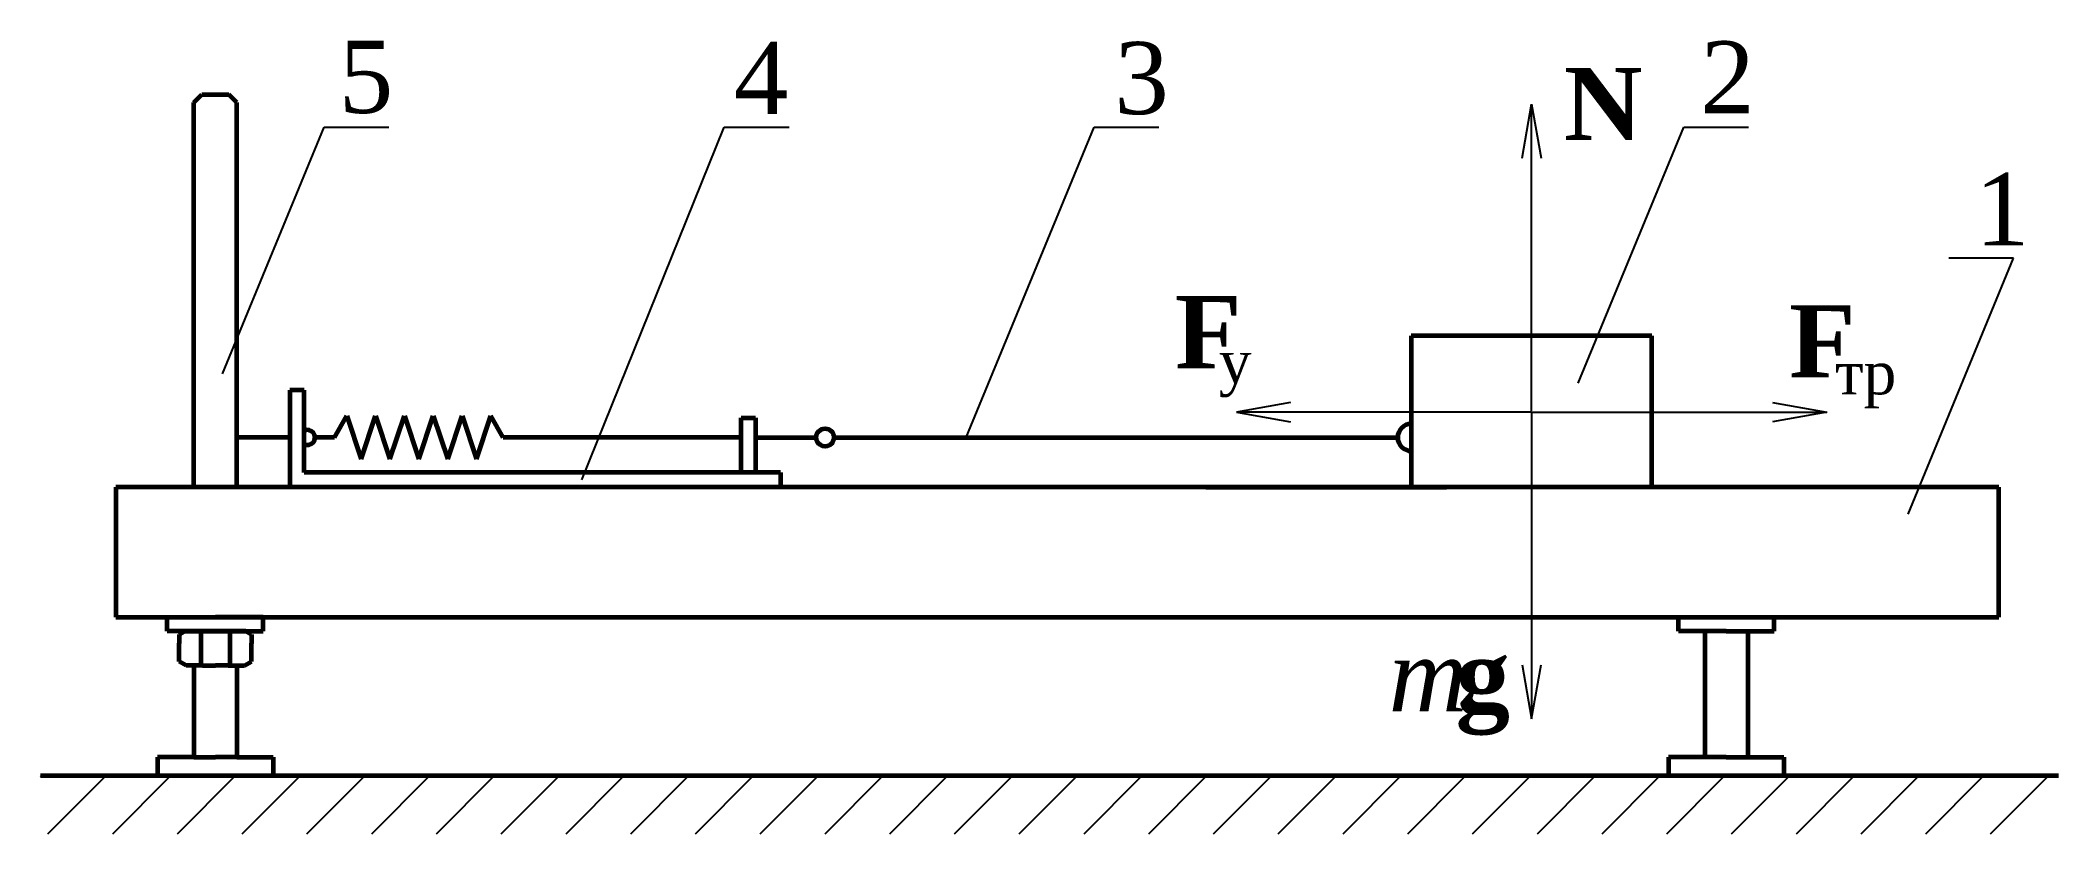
# Paper-space layout 'Чертёж' of a CAD drawing. Header units: millimetres. Extents: x 0 to 161, y 0 to 247.
# Drawn here: x 20.6 to 160.5, y 191.8 to 246.7 of the extents above; entities outside this region: 1.
import ezdxf

# ---------------------------------------------------------------- set-up
doc = ezdxf.new("R2010")
doc.units = ezdxf.units.MM
doc.linetypes.add('GOST2.303 5', pattern=[24, 20, -1.5, 1, -1.5])
for name, color, linetype, lineweight in [('Выноски', 7, 'Continuous', 25), ('Основные', 7, 'Continuous', 60), ('Размерные', 7, 'Continuous', 25), ('Текст', 7, 'GOST2.303 5', 35), ('Штриховки', 7, 'GOST2.303 5', 25)]:
    doc.layers.add(name, color=color, linetype=linetype, lineweight=lineweight)
doc.styles.add('таймс3', font='times.ttf', dxfattribs={"height": 3})
doc.styles.add('таймс5', font='times.ttf', dxfattribs={"height": 5})

# ---------------------------------------------------------------- blocks, each defined once
blk = doc.blocks.new('ГОСТ размерная стрелка')
at = {"layer": 'Размерные'}
for p, q in [((2.5, 0), (0, 0.441)), ((0, 0), (2.5, 0)), ((0, -0.441), (2.5, 0))]:
    blk.add_line(p, q, dxfattribs=at)
blk = doc.blocks.new('т')
at = {"layer": 'Основные'}
for p, q in [((0.67, 10), (0.67, 10.97)), ((4, 10), (0.67, 10)), ((2.5, 7.63), (2.5, 1.27)), ((2.5, 1.27), (0, 1.27)), ((0, 1.27), (0, 0))]:
    blk.add_line(p, q, dxfattribs=at)

psp = doc.layouts.new('Чертёж')

# ---------------------------------------------------------------- hatches: boundary and pattern name
at = {"layer": 'Штриховки'}
h = psp.add_hatch(dxfattribs=at)
h.set_pattern_fill('ANSI31', color=256, style=0)
h.paths.add_polyline_path([(159.85, 191.75), (159.85, 195.78), (31.23, 195.78), (31.23, 191.75)])
h.paths.add_polyline_path([(31.23, 191.75), (31.23, 195.78), (20.6, 195.78), (20.6, 191.75)])

# ---------------------------------------------------------------- linework, layer by layer
at = {"layer": 'Выноски'}
for p, q in [((33.23, 223.64), (40.27, 240.74)), ((40.27, 240.74), (44.77, 240.74)), ((58.15, 216.29), (68.02, 240.74)), ((68.02, 240.74), (72.52, 240.74)), ((84.8, 219.22), (93.66, 240.74)), ((93.66, 240.74), (98.16, 240.74)), ((127.24, 222.99), (134.55, 240.74)), ((134.55, 240.74), (139.05, 240.74)), ((150.11, 213.9), (157.42, 231.65)), ((157.42, 231.65), (152.92, 231.65))]:
    psp.add_line(p, q, dxfattribs=at)
at = {"layer": 'Основные'}
for p, q in [((31.23, 242.44), (31.79, 243)), ((31.23, 215.78), (31.23, 242.44)), ((31.79, 243), (33.67, 243)), ((34.23, 242.44), (33.67, 243)), ((34.23, 215.78), (34.23, 242.44)), ((115.66, 226.26), (115.66, 215.78)), ((132.34, 226.26), (115.66, 226.26)), ((132.34, 215.78), (132.34, 226.26)), ((38.89, 222.49), (37.89, 222.49)), ((37.89, 222.49), (37.89, 215.78)), ((38.89, 216.78), (38.89, 222.49)), ((40.99, 219.22), (41.84, 220.72)), ((41.84, 220.72), (42.84, 217.72)), ((42.84, 217.72), (43.84, 220.72)), ((43.84, 220.72), (44.84, 217.72)), ((44.84, 217.72), (45.84, 220.72)), ((45.84, 220.72), (46.84, 217.72)), ((46.84, 217.72), (47.84, 220.72)), ((47.84, 220.72), (48.84, 217.72)), ((48.84, 217.72), (49.84, 220.72)), ((49.84, 220.72), (50.84, 217.72)), ((50.84, 217.72), (51.84, 220.72)), ((52.69, 219.22), (51.84, 220.72)), ((69.19, 216.78), (69.19, 220.58)), ((69.19, 220.58), (70.19, 220.58)), ((70.19, 220.58), (70.19, 220.58)), ((70.19, 220.58), (70.19, 216.78)), ((37.89, 219.22), (34.23, 219.22)), ((40.99, 219.22), (39.65, 219.22)), ((69.19, 219.22), (52.69, 219.22)), ((70.19, 219.22), (74.4, 219.22)), ((75.63, 219.22), (114.71, 219.22)), ((25.84, 215.78), (25.84, 206.75)), ((156.39, 215.78), (25.84, 215.78)), ((71.92, 216.78), (38.89, 216.78)), ((71.92, 216.78), (71.92, 215.78)), ((101.42, 215.78), (113.64, 215.78)), ((113.64, 215.78), (118.1, 215.78)), ((156.39, 206.75), (156.39, 215.78)), ((25.84, 206.75), (156.39, 206.75)), ((29.4, 205.78), (29.4, 206.75)), ((29.4, 206.75), (32.72, 206.75)), ((32.73, 205.78), (29.4, 205.78)), ((30.23, 205.56), (30.6, 205.78)), ((30.6, 205.78), (32.73, 205.78)), ((31.72, 205.78), (31.72, 203.41)), ((36.05, 206.75), (32.73, 206.75)), ((34.85, 205.78), (32.73, 205.78)), ((32.73, 205.78), (36.05, 205.78)), ((33.73, 205.78), (33.73, 203.41)), ((35.23, 205.56), (34.85, 205.78)), ((36.05, 205.78), (36.05, 206.75)), ((134.18, 205.78), (134.18, 206.75)), ((137.5, 205.78), (134.18, 205.78)), ((136, 205.78), (136, 197.05)), ((137.5, 205.78), (140.83, 205.78)), ((139, 205.78), (139, 197.05)), ((140.83, 205.78), (140.83, 206.75)), ((30.23, 205.56), (30.23, 204.94)), ((30.23, 203.68), (30.23, 204.95)), ((35.23, 205.56), (35.23, 204.94)), ((35.23, 203.68), (35.23, 204.95)), ((30.7, 203.41), (30.23, 203.68)), ((31.83, 203.41), (30.7, 203.41)), ((31.23, 203.41), (31.23, 197.05)), ((31.83, 203.41), (32.73, 203.41)), ((33.63, 203.41), (32.73, 203.41)), ((33.63, 203.41), (34.76, 203.41)), ((34.23, 203.41), (34.23, 197.05)), ((34.76, 203.41), (35.23, 203.68)), ((31.23, 197.05), (28.73, 197.05)), ((28.73, 197.05), (28.73, 195.78)), ((31.23, 197.05), (32.73, 197.05)), ((34.23, 197.05), (32.73, 197.05)), ((34.23, 197.05), (36.73, 197.05)), ((36.73, 197.05), (36.73, 195.78)), ((137.5, 197.05), (133.5, 197.05)), ((133.5, 197.05), (133.5, 195.78)), ((137.5, 197.05), (141.5, 197.05)), ((141.5, 197.05), (141.5, 195.78)), ((20.6, 195.78), (160.54, 195.78))]:
    psp.add_line(p, q, dxfattribs=at)
psp.add_circle((75.01, 219.22), 0.617, dxfattribs=at)
for centre, radius, start, end in [((39.12, 219.22), 0.523, 243.7741, 116.2259), ((115.66, 219.22), 0.944, 90, 270)]:
    psp.add_arc(centre, radius, start, end, dxfattribs=at)
at = {"layer": 'Размерные'}
for p, q in [((124, 221.07), (124, 238.58)), ((124, 220.97), (107.28, 220.97)), ((124, 220.97), (124, 203.46)), ((124, 220.97), (140.71, 220.97))]:
    psp.add_line(p, q, dxfattribs=at)

# ---------------------------------------------------------------- block references
at = {"layer": 'Основные'}
psp.add_blockref('т', (0, 0), dxfattribs=at)
at = {"layer": 'Размерные', "yscale": 1.5, "zscale": 1.5}
for p, xscale, rotation in [((124, 238.58), -1.5, 270), ((107.28, 220.97), 1.5, 180), ((140.71, 220.97), -1.5, 180), ((124, 203.46), 1.5, 270)]:
    psp.add_blockref('ГОСТ размерная стрелка', p, dxfattribs=dict(at, xscale=xscale, rotation=rotation))

# ---------------------------------------------------------------- texts
at = {"layer": 'Текст', "style": 'таймс3'}
for s, p in [(' у', (101.18, 222.98)), (' тр', (143.91, 222.21))]:
    psp.add_text(s, height=3, dxfattribs=at).set_placement(p)
at = {"layer": 'Текст', "char_height": 5, "attachment_point": 1, "style": 'таймс5'}
for s, insert in [('5', (41.29, 246.72)), ('4', (68.68, 246.64)), ('3', (95.07, 246.64)), ('2', (135.7, 246.69)), ('1', (154.74, 237.55))]:
    psp.add_mtext(s, dxfattribs=dict(at, insert=insert))
at = {"layer": 'Текст', "lineweight": 70, "char_height": 5, "attachment_point": 1, "style": 'таймс5'}
for s, insert in [('{\\fTimes New Roman|b1|i0|c204|p18;N}', (126.23, 244.84)), ('{\\fTimes New Roman|b1|i0|c204|p18;F}', (99.27, 229.02)), ('{\\fTimes New Roman|b1|i0|c204|p18;F}', (141.86, 228.39)), ('{\\fTimes New Roman|b0|i1|c204|p18;\\T0.85;m\\fTimes New Roman|b1|i0|c204|p18;\\T0.9;g}', (114.09, 205.24))]:
    psp.add_mtext(s, dxfattribs=dict(at, insert=insert))

doc.saveas('drawing.dxf')
